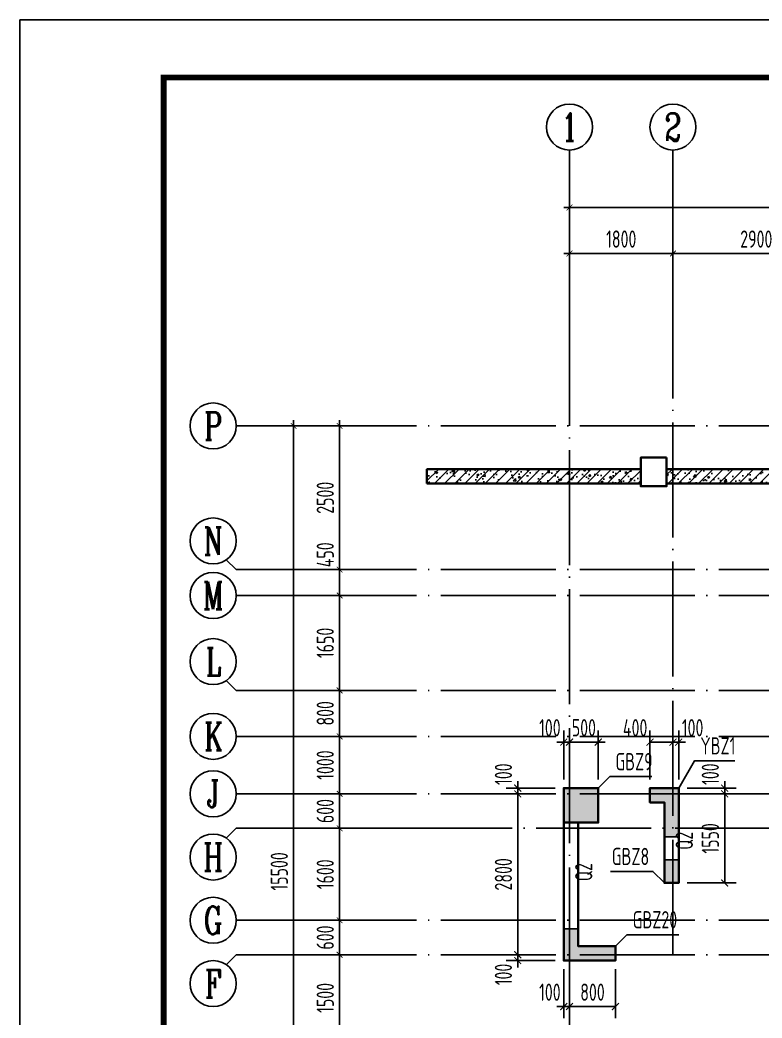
# Model space of a CAD drawing. Extents: x -655480 to 203344, y -294099 to 287156.
# Drawn here: x -318714 to -305802, y 208820 to 226182 of the extents above; entities that cross this region are included whole.
import ezdxf
from ezdxf.enums import TextEntityAlignment as Align

# ---------------------------------------------------------------- set-up
doc = ezdxf.new("R2010")
doc.units = 0
doc.header["$LTSCALE"] = 1000
doc.linetypes.add('DOTE', pattern=[2.42, 2, -0.2, 0.02, -0.2])
doc.layers.get('0').update_dxf_attribs({"linetype": 'CONTINUOUS'})
doc.layers.get('DEFPOINTS').update_dxf_attribs({"linetype": 'CONTINUOUS'})
for name, color, linetype in [('-TK', 7, 'CONTINUOUS'), ('A-AXIS', 1, 'CONTINUOUS'), ('A-DOTE', 10, 'DOTE'), ('AXIS_NUM', 7, 'CONTINUOUS'), ('COLU_DE_TEXT', 7, 'CONTINUOUS'), ('LABEL', 1, 'CONTINUOUS'), ('S-Q墙填充', 252, 'CONTINUOUS'), ('S-Q墙实线', 6, 'CONTINUOUS'), ('S-Q墙标注', 3, 'CONTINUOUS'), ('S-X详图填充', 252, 'CONTINUOUS'), ('S-X详图实线', 4, 'CONTINUOUS'), ('S-Y一般标注', 3, 'CONTINUOUS')]:
    doc.layers.add(name, color=color, linetype=linetype)
doc.layers.add('底图$0$砼柱', color=2, linetype='CONTINUOUS', lineweight=35)
doc.styles.add('TSSD_Axis', font='complex.shx', dxfattribs={"width": 0.7, "bigfont": 'hztxt.shx'})
doc.styles.add('TSSD_DIMENSION', font='Tssdeng.shx', dxfattribs={"width": 0.7, "bigfont": 'tssdchn.shx'})
doc.styles.add('TSSD_REIN', font='tssdeng.shx', dxfattribs={"width": 0.7, "height": 300, "bigfont": 'tssdchn.shx'})
doc.styles.add('结构文字', font='zstxt.shx', dxfattribs={"width": 0.7, "bigfont": 'zshz.shx'})
doc.dimstyles.new('STRUCK', dxfattribs={"dimtxt": 400, "dimasz": 121, "dimexe": 200, "dimexo": 150, "dimgap": 115, "dimtad": 1, "dimdec": 0, "dimdsep": 46, "dimtxsty": '结构文字', "dimblk": 'ARCHTICK', "dimcen": 400, "dimclrd": 3, "dimclre": 3, "dimclrt": 7, "dimadec": 0, "dimazin": 0, "dimtfac": 1, "dimtdec": 0, "dimtix": 1, "dimtmove": 2, "dimatfit": 3, "dimldrblk": '_DIMX', "dimfxl": 1, "dimtolj": 1, "dimtzin": 0, "dimarcsym": 0})
doc.dimstyles.new('TSSD_100_100', dxfattribs={"dimtxt": 300, "dimasz": 100, "dimexe": 100, "dimexo": 250, "dimgap": 100, "dimtad": 1, "dimdec": 0, "dimzin": 0, "dimdsep": 46, "dimtxsty": 'TSSD_DIMENSION', "dimblk": 'ARCHTICK', "dimcen": 0, "dimdle": 100, "dimclrt": 7, "dimadec": 0, "dimazin": 0, "dimtfac": 1, "dimtdec": 0, "dimtix": 1, "dimtmove": 2, "dimatfit": 3, "dimldrblk": 'ARCHTICK', "dimfxl": 1, "dimtolj": 1, "dimtzin": 0, "dimarcsym": 0})
pattern_1 = [(45, (-1341087.48, 468040.79), (-88.388348, 88.388348), []), (50, (-1341087.48, 468040.8), (358.63009, -31.37607), [37.5, -412.5]), (355, (-1341087.5, 468040.8), (-69.37567, 376.09607), [30, -330]), (100.4514, (-1341057.6, 468038.17), (289.25469, 344.71977), [31.8701, -350.57106]), (46.1842, (-1341087.5, 468140.8), (533.62052, -82.7595), [56.25, -618.75]), (96.6356, (-1341043, 468133.9), (467.33135, 487.05894), [47.80514, -525.8565]), (351.1842, (-1341087.5, 468140.8), (467.33097, 487.0593), [45, -495]), (21, (-1341037.48, 468115.8), (298.45353, -201.309445), [37.5, -412.5]), (326, (-1341037.5, 468115.8), (121.65767, 362.57502), [30, -330]), (71.4514, (-1341012.6, 468099), (420.11131, 161.26525), [31.8701, -350.57106]), (37.5, (-1341087.48, 468040.79), (6.079928, 166.446927), [0, -326, 0, -335, 0, -331.25]), (7.5, (-1341087.48, 468040.79), (131.53477, 197.205856), [0, -191, 0, -318.5, 0, -126.25]), (327.5, (-1341198.98, 468040.79), (266.911218, -11.277436), [0, -125, 0, -390, 0, -517.5]), (317.5, (-1341248.98, 468040.79), (291.593085, 50.05249), [0, -162.5, 0, -259, 0, -367.5])]

# ---------------------------------------------------------------- blocks, each defined once
blk = doc.blocks.new('_ArchTick')
at = {"color": 0, "linetype": 'ByBlock', "const_width": 0.15}
blk.add_lwpolyline([(-0.5, -0.5), (0.5, 0.5)], dxfattribs=at)
blk = doc.blocks.new('*D712')
at = {"layer": 'DEFPOINTS', "color": 0, "transparency": 16777216}
for p in [(-310052, 209920), (-309252, 209920), (-309252, 209820)]:
    blk.add_point(p, dxfattribs=at)
at = {"layer": 'S-Q墙标注', "color": 3, "lineweight": -2, "transparency": 16777216}
for p, q in [((-309402, 209920), (-310252, 209920)), ((-310052, 209920), (-310052, 210041)), ((-310052, 209820), (-310052, 209920)), ((-309402, 209820), (-310252, 209820)), ((-310052, 209820), (-310052, 209699))]:
    blk.add_line(p, q, dxfattribs=at)
at = {"layer": 'S-Q墙标注', "color": 3, "lineweight": -2, "transparency": 16777216, "xscale": 121, "yscale": 121, "zscale": 121}
for p, rotation in [((-310052, 209920), 270), ((-310052, 209820), 90)]:
    blk.add_blockref('_ArchTick', p, dxfattribs=dict(at, rotation=rotation))
at = {"layer": 'S-Q墙标注', "color": 7, "transparency": 16777216, "insert": (-310302, 209578), "char_height": 300, "attachment_point": 5, "rotation": 90, "style": 'TSSD_REIN'}
blk.add_mtext('\\A1;100', dxfattribs=at)
blk = doc.blocks.new('_DIMX')
blk.add_line((-150, 0), (150, 0))
at = {"const_width": 50}
blk.add_lwpolyline([(-70, -70), (70, 70)], dxfattribs=at)
blk = doc.blocks.new('*D713')
at = {"layer": 'DEFPOINTS', "color": 0, "transparency": 16777216}
for p in [(-310052, 212720), (-309252, 212720), (-309252, 209920)]:
    blk.add_point(p, dxfattribs=at)
at = {"layer": 'S-Q墙标注', "color": 3, "lineweight": -2, "transparency": 16777216}
for p, q in [((-309402, 212720), (-310252, 212720)), ((-310052, 209920), (-310052, 212720)), ((-309402, 209920), (-310252, 209920))]:
    blk.add_line(p, q, dxfattribs=at)
at = {"layer": 'S-Q墙标注', "color": 3, "lineweight": -2, "transparency": 16777216, "xscale": 121, "yscale": 121, "zscale": 121}
for p, rotation in [((-310052, 212720), 90), ((-310052, 209920), 270)]:
    blk.add_blockref('_ArchTick', p, dxfattribs=dict(at, rotation=rotation))
at = {"layer": 'S-Q墙标注', "color": 7, "transparency": 16777216, "insert": (-310302, 211320), "char_height": 300, "attachment_point": 5, "rotation": 90, "style": 'TSSD_REIN'}
blk.add_mtext('\\A1;2800', dxfattribs=at)
blk = doc.blocks.new('*D714')
at = {"layer": 'DEFPOINTS', "color": 0, "transparency": 16777216}
for p in [(-310052, 212820), (-309252, 212820), (-309252, 212720)]:
    blk.add_point(p, dxfattribs=at)
at = {"layer": 'S-Q墙标注', "color": 3, "lineweight": -2, "transparency": 16777216}
for p, q in [((-310052, 212820), (-310052, 212941)), ((-309402, 212820), (-310252, 212820)), ((-309402, 212720), (-310252, 212720)), ((-310052, 212720), (-310052, 212820)), ((-310052, 212720), (-310052, 212599))]:
    blk.add_line(p, q, dxfattribs=at)
at = {"layer": 'S-Q墙标注', "color": 3, "lineweight": -2, "transparency": 16777216, "xscale": 121, "yscale": 121, "zscale": 121}
for p, rotation in [((-310052, 212820), 270), ((-310052, 212720), 90)]:
    blk.add_blockref('_ArchTick', p, dxfattribs=dict(at, rotation=rotation))
at = {"layer": 'S-Q墙标注', "color": 7, "transparency": 16777216, "insert": (-310302, 213062), "char_height": 300, "attachment_point": 5, "rotation": 90, "style": 'TSSD_REIN'}
blk.add_mtext('\\A1;100', dxfattribs=at)
blk = doc.blocks.new('*D715')
at = {"layer": 'DEFPOINTS', "color": 0, "transparency": 16777216}
for p in [(-309252, 209820), (-309152, 209820), (-309152, 209020)]:
    blk.add_point(p, dxfattribs=at)
at = {"layer": 'S-Q墙标注', "color": 3, "lineweight": -2, "transparency": 16777216}
for p, q in [((-309252, 209670), (-309252, 208820)), ((-309152, 209670), (-309152, 208820)), ((-309252, 209020), (-309373, 209020)), ((-309252, 209020), (-309152, 209020)), ((-309152, 209020), (-309031, 209020))]:
    blk.add_line(p, q, dxfattribs=at)
at = {"layer": 'S-Q墙标注', "color": 3, "lineweight": -2, "transparency": 16777216, "xscale": 121, "yscale": 121, "zscale": 121}
blk.add_blockref('_ArchTick', (-309252, 209020), dxfattribs=at)
at = {"layer": 'S-Q墙标注', "color": 3, "lineweight": -2, "transparency": 16777216, "xscale": 121, "yscale": 121, "zscale": 121, "rotation": 180}
blk.add_blockref('_ArchTick', (-309152, 209020), dxfattribs=at)
at = {"layer": 'S-Q墙标注', "color": 7, "transparency": 16777216, "insert": (-309494, 209270), "char_height": 300, "attachment_point": 5, "style": 'TSSD_REIN'}
blk.add_mtext('\\A1;100', dxfattribs=at)
blk = doc.blocks.new('*D716')
at = {"layer": 'DEFPOINTS', "color": 0, "transparency": 16777216}
for p in [(-309152, 209820), (-308352, 209820), (-308352, 209020)]:
    blk.add_point(p, dxfattribs=at)
at = {"layer": 'S-Q墙标注', "color": 3, "lineweight": -2, "transparency": 16777216}
for p, q in [((-309152, 209670), (-309152, 208820)), ((-308352, 209670), (-308352, 208820)), ((-309152, 209020), (-308352, 209020))]:
    blk.add_line(p, q, dxfattribs=at)
at = {"layer": 'S-Q墙标注', "color": 3, "lineweight": -2, "transparency": 16777216, "xscale": 121, "yscale": 121, "zscale": 121, "rotation": 180}
blk.add_blockref('_ArchTick', (-309152, 209020), dxfattribs=at)
at = {"layer": 'S-Q墙标注', "color": 3, "lineweight": -2, "transparency": 16777216, "xscale": 121, "yscale": 121, "zscale": 121}
blk.add_blockref('_ArchTick', (-308352, 209020), dxfattribs=at)
at = {"layer": 'S-Q墙标注', "color": 7, "transparency": 16777216, "insert": (-308752, 209270), "char_height": 300, "attachment_point": 5, "style": 'TSSD_REIN'}
blk.add_mtext('\\A1;800', dxfattribs=at)
blk = doc.blocks.new('*D719')
at = {"layer": 'DEFPOINTS', "color": 0, "transparency": 16777216}
for p in [(-309152, 213620), (-309152, 212820), (-308652, 212820)]:
    blk.add_point(p, dxfattribs=at)
at = {"layer": 'S-Q墙标注', "color": 3, "lineweight": -2, "transparency": 16777216}
for p, q in [((-309152, 212970), (-309152, 213820)), ((-308652, 212970), (-308652, 213820)), ((-309152, 213620), (-309273, 213620)), ((-308652, 213620), (-309152, 213620)), ((-308652, 213620), (-308531, 213620))]:
    blk.add_line(p, q, dxfattribs=at)
at = {"layer": 'S-Q墙标注', "color": 3, "lineweight": -2, "transparency": 16777216, "xscale": 121, "yscale": 121, "zscale": 121}
blk.add_blockref('_ArchTick', (-309152, 213620), dxfattribs=at)
at = {"layer": 'S-Q墙标注', "color": 3, "lineweight": -2, "transparency": 16777216, "xscale": 121, "yscale": 121, "zscale": 121, "rotation": 180}
blk.add_blockref('_ArchTick', (-308652, 213620), dxfattribs=at)
at = {"layer": 'S-Q墙标注', "color": 7, "transparency": 16777216, "insert": (-308902, 213870), "char_height": 300, "attachment_point": 5, "style": 'TSSD_REIN'}
blk.add_mtext('\\A1;500', dxfattribs=at)
blk = doc.blocks.new('*D720')
at = {"layer": 'DEFPOINTS', "color": 0, "transparency": 16777216}
for p in [(-309252, 213620), (-309252, 212820), (-309152, 212820)]:
    blk.add_point(p, dxfattribs=at)
at = {"layer": 'S-Q墙标注', "color": 3, "lineweight": -2, "transparency": 16777216}
for p, q in [((-309252, 212970), (-309252, 213820)), ((-309152, 212970), (-309152, 213820)), ((-309252, 213620), (-309373, 213620)), ((-309152, 213620), (-309252, 213620)), ((-309152, 213620), (-309031, 213620))]:
    blk.add_line(p, q, dxfattribs=at)
at = {"layer": 'S-Q墙标注', "color": 3, "lineweight": -2, "transparency": 16777216, "xscale": 121, "yscale": 121, "zscale": 121}
blk.add_blockref('_ArchTick', (-309252, 213620), dxfattribs=at)
at = {"layer": 'S-Q墙标注', "color": 3, "lineweight": -2, "transparency": 16777216, "xscale": 121, "yscale": 121, "zscale": 121, "rotation": 180}
blk.add_blockref('_ArchTick', (-309152, 213620), dxfattribs=at)
at = {"layer": 'S-Q墙标注', "color": 7, "transparency": 16777216, "insert": (-309494, 213870), "char_height": 300, "attachment_point": 5, "style": 'TSSD_REIN'}
blk.add_mtext('\\A1;100', dxfattribs=at)
blk = doc.blocks.new('*D729')
at = {"layer": 'DEFPOINTS', "color": 0, "transparency": 16777216}
for p in [(-307252, 212720), (-306452, 212720), (-307252, 211170)]:
    blk.add_point(p, dxfattribs=at)
at = {"layer": 'S-Q墙标注', "color": 3, "lineweight": -2, "transparency": 16777216}
for p, q in [((-307102, 212720), (-306252, 212720)), ((-306452, 211170), (-306452, 212720)), ((-307102, 211170), (-306252, 211170))]:
    blk.add_line(p, q, dxfattribs=at)
at = {"layer": 'S-Q墙标注', "color": 3, "lineweight": -2, "transparency": 16777216, "xscale": 121, "yscale": 121, "zscale": 121}
for p, rotation in [((-306452, 212720), 90), ((-306452, 211170), 270)]:
    blk.add_blockref('_ArchTick', p, dxfattribs=dict(at, rotation=rotation))
at = {"layer": 'S-Q墙标注', "color": 7, "transparency": 16777216, "insert": (-306702, 211945), "char_height": 300, "attachment_point": 5, "rotation": 90, "style": 'TSSD_REIN'}
blk.add_mtext('\\A1;1550', dxfattribs=at)
blk = doc.blocks.new('*D730')
at = {"layer": 'DEFPOINTS', "color": 0, "transparency": 16777216}
for p in [(-307252, 212820), (-307252, 212720), (-306452, 212820)]:
    blk.add_point(p, dxfattribs=at)
at = {"layer": 'S-Q墙标注', "color": 3, "lineweight": -2, "transparency": 16777216}
for p, q in [((-306452, 212820), (-306452, 212941)), ((-307102, 212820), (-306252, 212820)), ((-307102, 212720), (-306252, 212720)), ((-306452, 212720), (-306452, 212820)), ((-306452, 212720), (-306452, 212599))]:
    blk.add_line(p, q, dxfattribs=at)
at = {"layer": 'S-Q墙标注', "color": 3, "lineweight": -2, "transparency": 16777216, "xscale": 121, "yscale": 121, "zscale": 121}
for p, rotation in [((-306452, 212820), 270), ((-306452, 212720), 90)]:
    blk.add_blockref('_ArchTick', p, dxfattribs=dict(at, rotation=rotation))
at = {"layer": 'S-Q墙标注', "color": 7, "transparency": 16777216, "insert": (-306702, 213062), "char_height": 300, "attachment_point": 5, "rotation": 90, "style": 'TSSD_REIN'}
blk.add_mtext('\\A1;100', dxfattribs=at)
blk = doc.blocks.new('*D731')
at = {"layer": 'DEFPOINTS', "color": 0, "transparency": 16777216}
for p in [(-307352, 213620), (-307752, 212820), (-307352, 212820)]:
    blk.add_point(p, dxfattribs=at)
at = {"layer": 'S-Q墙标注', "color": 3, "lineweight": -2, "transparency": 16777216}
for p, q in [((-307752, 212970), (-307752, 213820)), ((-307352, 212970), (-307352, 213820)), ((-307752, 213620), (-307352, 213620))]:
    blk.add_line(p, q, dxfattribs=at)
at = {"layer": 'S-Q墙标注', "color": 3, "lineweight": -2, "transparency": 16777216, "xscale": 121, "yscale": 121, "zscale": 121, "rotation": 180}
blk.add_blockref('_ArchTick', (-307752, 213620), dxfattribs=at)
at = {"layer": 'S-Q墙标注', "color": 3, "lineweight": -2, "transparency": 16777216, "xscale": 121, "yscale": 121, "zscale": 121}
blk.add_blockref('_ArchTick', (-307352, 213620), dxfattribs=at)
at = {"layer": 'S-Q墙标注', "color": 7, "transparency": 16777216, "insert": (-308010, 213870), "char_height": 300, "attachment_point": 5, "style": 'TSSD_REIN'}
blk.add_mtext('\\A1;400', dxfattribs=at)
blk = doc.blocks.new('*D732')
at = {"layer": 'DEFPOINTS', "color": 0, "transparency": 16777216}
for p in [(-307252, 213620), (-307352, 212820), (-307252, 212820)]:
    blk.add_point(p, dxfattribs=at)
at = {"layer": 'S-Q墙标注', "color": 3, "lineweight": -2, "transparency": 16777216}
for p, q in [((-307352, 212970), (-307352, 213820)), ((-307252, 212970), (-307252, 213820)), ((-307352, 213620), (-307473, 213620)), ((-307352, 213620), (-307252, 213620)), ((-307252, 213620), (-307131, 213620))]:
    blk.add_line(p, q, dxfattribs=at)
at = {"layer": 'S-Q墙标注', "color": 3, "lineweight": -2, "transparency": 16777216, "xscale": 121, "yscale": 121, "zscale": 121}
blk.add_blockref('_ArchTick', (-307352, 213620), dxfattribs=at)
at = {"layer": 'S-Q墙标注', "color": 3, "lineweight": -2, "transparency": 16777216, "xscale": 121, "yscale": 121, "zscale": 121, "rotation": 180}
blk.add_blockref('_ArchTick', (-307252, 213620), dxfattribs=at)
at = {"layer": 'S-Q墙标注', "color": 7, "transparency": 16777216, "insert": (-307010, 213870), "char_height": 300, "attachment_point": 5, "style": 'TSSD_REIN'}
blk.add_mtext('\\A1;100', dxfattribs=at)
blk = doc.blocks.new('A1')
blk.add_lwpolyline([(0, 59400), (0, 0), (84100, 0), (84100, 59400)], close=True)
at = {"const_width": 100}
blk.add_lwpolyline([(2500, 58400), (2500, 1000), (83100, 1000), (83100, 58400)], close=True, dxfattribs=at)
blk = doc.blocks.new('ts_axno')
at = {"color": 0, "linetype": 'ByBlock', "lineweight": -2}
blk.add_circle((0, 0), 0.5, dxfattribs=at)
at = {"color": 0, "linetype": 'ByBlock', "lineweight": -2, "style": 'TSSD_Axis', "width": 0.7}
blk.add_attdef('A', text='', height=0.6, dxfattribs=at).set_placement((0, 0), align=Align.MIDDLE_CENTER)
blk = doc.blocks.new('*D843')
at = {"layer": 'DEFPOINTS', "color": 0, "transparency": 16777216}
for p in [(-302558, 220643), (-304358, 219643), (-302558, 219643)]:
    blk.add_point(p, dxfattribs=at)
at = {"layer": 'S-Y一般标注', "color": 0, "lineweight": -2, "transparency": 16777216}
for p, q in [((-304358, 219893), (-304358, 220743)), ((-302558, 219893), (-302558, 220743)), ((-304458, 220643), (-302458, 220643))]:
    blk.add_line(p, q, dxfattribs=at)
at = {"layer": 'S-Y一般标注', "color": 0, "lineweight": -2, "transparency": 16777216, "xscale": 100, "yscale": 100, "zscale": 100, "rotation": 180}
blk.add_blockref('_ArchTick', (-304358, 220643), dxfattribs=at)
at = {"layer": 'S-Y一般标注', "color": 0, "lineweight": -2, "transparency": 16777216, "xscale": 100, "yscale": 100, "zscale": 100}
blk.add_blockref('_ArchTick', (-302558, 220643), dxfattribs=at)
at = {"layer": 'S-Y一般标注', "color": 7, "transparency": 16777216, "insert": (-303458, 220893), "char_height": 300, "attachment_point": 5, "style": 'TSSD_DIMENSION'}
blk.add_mtext('\\A1;1800', dxfattribs=at)
blk = doc.blocks.new('*D844')
at = {"layer": 'DEFPOINTS', "color": 0, "transparency": 16777216}
for p in [(-299658, 220643), (-302558, 219643), (-299658, 219643)]:
    blk.add_point(p, dxfattribs=at)
at = {"layer": 'S-Y一般标注', "color": 0, "lineweight": -2, "transparency": 16777216}
for p, q in [((-302558, 219893), (-302558, 220743)), ((-299658, 219893), (-299658, 220743)), ((-302658, 220643), (-299558, 220643))]:
    blk.add_line(p, q, dxfattribs=at)
at = {"layer": 'S-Y一般标注', "color": 0, "lineweight": -2, "transparency": 16777216, "xscale": 100, "yscale": 100, "zscale": 100, "rotation": 180}
blk.add_blockref('_ArchTick', (-302558, 220643), dxfattribs=at)
at = {"layer": 'S-Y一般标注', "color": 0, "lineweight": -2, "transparency": 16777216, "xscale": 100, "yscale": 100, "zscale": 100}
blk.add_blockref('_ArchTick', (-299658, 220643), dxfattribs=at)
at = {"layer": 'S-Y一般标注', "color": 7, "transparency": 16777216, "insert": (-301108, 220893), "char_height": 300, "attachment_point": 5, "style": 'TSSD_DIMENSION'}
blk.add_mtext('\\A1;2900', dxfattribs=at)
blk = doc.blocks.new('*D865')
at = {"layer": 'DEFPOINTS', "color": 0, "transparency": 16777216}
for p in [(-254358, 221443), (-304358, 219643), (-254358, 219643)]:
    blk.add_point(p, dxfattribs=at)
at = {"layer": 'S-Y一般标注', "color": 0, "lineweight": -2, "transparency": 16777216}
for p, q in [((-304358, 219893), (-304358, 221543)), ((-254358, 219893), (-254358, 221543)), ((-304458, 221443), (-254258, 221443))]:
    blk.add_line(p, q, dxfattribs=at)
at = {"layer": 'S-Y一般标注', "color": 0, "lineweight": -2, "transparency": 16777216, "xscale": 100, "yscale": 100, "zscale": 100, "rotation": 180}
blk.add_blockref('_ArchTick', (-304358, 221443), dxfattribs=at)
at = {"layer": 'S-Y一般标注', "color": 0, "lineweight": -2, "transparency": 16777216, "xscale": 100, "yscale": 100, "zscale": 100}
blk.add_blockref('_ArchTick', (-254358, 221443), dxfattribs=at)
at = {"layer": 'S-Y一般标注', "color": 7, "transparency": 16777216, "insert": (-279358, 221693), "char_height": 300, "attachment_point": 5, "style": 'TSSD_DIMENSION'}
blk.add_mtext('\\A1;50000', dxfattribs=at)
blk = doc.blocks.new('*D867')
at = {"layer": 'DEFPOINTS', "color": 0, "transparency": 16777216}
for p in [(-308358, 208443), (-307358, 208443), (-307358, 206943)]:
    blk.add_point(p, dxfattribs=at)
at = {"layer": 'S-Y一般标注', "color": 0, "lineweight": -2, "transparency": 16777216}
for p, q in [((-308358, 206843), (-308358, 208543)), ((-307608, 208443), (-308458, 208443)), ((-307608, 206943), (-308458, 206943))]:
    blk.add_line(p, q, dxfattribs=at)
at = {"layer": 'S-Y一般标注', "color": 0, "lineweight": -2, "transparency": 16777216, "xscale": 100, "yscale": 100, "zscale": 100}
for p, rotation in [((-308358, 208443), 90), ((-308358, 206943), 270)]:
    blk.add_blockref('_ArchTick', p, dxfattribs=dict(at, rotation=rotation))
at = {"layer": 'S-Y一般标注', "color": 7, "transparency": 16777216, "insert": (-308608, 207693), "char_height": 300, "attachment_point": 5, "rotation": 90, "style": 'TSSD_DIMENSION'}
blk.add_mtext('\\A1;1500', dxfattribs=at)
blk = doc.blocks.new('*D868')
at = {"layer": 'DEFPOINTS', "color": 0, "transparency": 16777216}
for p in [(-308358, 209043), (-307358, 209043), (-307358, 208443)]:
    blk.add_point(p, dxfattribs=at)
at = {"layer": 'S-Y一般标注', "color": 0, "lineweight": -2, "transparency": 16777216}
for p, q in [((-307608, 209043), (-308458, 209043)), ((-308358, 209043), (-308358, 209143)), ((-308358, 208443), (-308358, 209043)), ((-307608, 208443), (-308458, 208443)), ((-308358, 208443), (-308358, 208343))]:
    blk.add_line(p, q, dxfattribs=at)
at = {"layer": 'S-Y一般标注', "color": 0, "lineweight": -2, "transparency": 16777216, "xscale": 100, "yscale": 100, "zscale": 100}
for p, rotation in [((-308358, 209043), 270), ((-308358, 208443), 90)]:
    blk.add_blockref('_ArchTick', p, dxfattribs=dict(at, rotation=rotation))
at = {"layer": 'S-Y一般标注', "color": 7, "transparency": 16777216, "insert": (-308608, 208743), "char_height": 300, "attachment_point": 5, "rotation": 90, "style": 'TSSD_DIMENSION'}
blk.add_mtext('\\A1;600', dxfattribs=at)
blk = doc.blocks.new('*D795')
at = {"layer": 'DEFPOINTS', "color": 0, "transparency": 16777216}
for p in [(-308358, 210643), (-307358, 210643), (-307358, 209043)]:
    blk.add_point(p, dxfattribs=at)
at = {"layer": 'S-Y一般标注', "color": 0, "lineweight": -2, "transparency": 16777216}
for p, q in [((-307608, 210643), (-308458, 210643)), ((-308358, 208943), (-308358, 210743)), ((-307608, 209043), (-308458, 209043))]:
    blk.add_line(p, q, dxfattribs=at)
at = {"layer": 'S-Y一般标注', "color": 0, "lineweight": -2, "transparency": 16777216, "xscale": 100, "yscale": 100, "zscale": 100}
for p, rotation in [((-308358, 210643), 90), ((-308358, 209043), 270)]:
    blk.add_blockref('_ArchTick', p, dxfattribs=dict(at, rotation=rotation))
at = {"layer": 'S-Y一般标注', "color": 7, "transparency": 16777216, "insert": (-308608, 209843), "char_height": 300, "attachment_point": 5, "rotation": 90, "style": 'TSSD_DIMENSION'}
blk.add_mtext('\\A1;1600', dxfattribs=at)
blk = doc.blocks.new('*D796')
at = {"layer": 'DEFPOINTS', "color": 0, "transparency": 16777216}
for p in [(-308358, 211243), (-307358, 211243), (-307358, 210643)]:
    blk.add_point(p, dxfattribs=at)
at = {"layer": 'S-Y一般标注', "color": 0, "lineweight": -2, "transparency": 16777216}
for p, q in [((-308358, 211243), (-308358, 211343)), ((-307608, 211243), (-308458, 211243)), ((-308358, 210643), (-308358, 211243)), ((-307608, 210643), (-308458, 210643)), ((-308358, 210643), (-308358, 210543))]:
    blk.add_line(p, q, dxfattribs=at)
at = {"layer": 'S-Y一般标注', "color": 0, "lineweight": -2, "transparency": 16777216, "xscale": 100, "yscale": 100, "zscale": 100}
for p, rotation in [((-308358, 211243), 270), ((-308358, 210643), 90)]:
    blk.add_blockref('_ArchTick', p, dxfattribs=dict(at, rotation=rotation))
at = {"layer": 'S-Y一般标注', "color": 7, "transparency": 16777216, "insert": (-308608, 210943), "char_height": 300, "attachment_point": 5, "rotation": 90, "style": 'TSSD_DIMENSION'}
blk.add_mtext('\\A1;600', dxfattribs=at)
blk = doc.blocks.new('*D797')
at = {"layer": 'DEFPOINTS', "color": 0, "transparency": 16777216}
for p in [(-308358, 212243), (-307358, 212243), (-307358, 211243)]:
    blk.add_point(p, dxfattribs=at)
at = {"layer": 'S-Y一般标注', "color": 0, "lineweight": -2, "transparency": 16777216}
for p, q in [((-308358, 211143), (-308358, 212343)), ((-307608, 212243), (-308458, 212243)), ((-307608, 211243), (-308458, 211243))]:
    blk.add_line(p, q, dxfattribs=at)
at = {"layer": 'S-Y一般标注', "color": 0, "lineweight": -2, "transparency": 16777216, "xscale": 100, "yscale": 100, "zscale": 100}
for p, rotation in [((-308358, 212243), 90), ((-308358, 211243), 270)]:
    blk.add_blockref('_ArchTick', p, dxfattribs=dict(at, rotation=rotation))
at = {"layer": 'S-Y一般标注', "color": 7, "transparency": 16777216, "insert": (-308608, 211743), "char_height": 300, "attachment_point": 5, "rotation": 90, "style": 'TSSD_DIMENSION'}
blk.add_mtext('\\A1;1000', dxfattribs=at)
blk = doc.blocks.new('*D798')
at = {"layer": 'DEFPOINTS', "color": 0, "transparency": 16777216}
for p in [(-309158, 217643), (-307358, 217643), (-307358, 202143)]:
    blk.add_point(p, dxfattribs=at)
at = {"layer": 'S-Y一般标注', "color": 0, "lineweight": -2, "transparency": 16777216}
for p, q in [((-309158, 202043), (-309158, 217743)), ((-307608, 217643), (-309258, 217643)), ((-307608, 202143), (-309258, 202143))]:
    blk.add_line(p, q, dxfattribs=at)
at = {"layer": 'S-Y一般标注', "color": 0, "lineweight": -2, "transparency": 16777216, "xscale": 100, "yscale": 100, "zscale": 100}
for p, rotation in [((-309158, 217643), 90), ((-309158, 202143), 270)]:
    blk.add_blockref('_ArchTick', p, dxfattribs=dict(at, rotation=rotation))
at = {"layer": 'S-Y一般标注', "color": 7, "transparency": 16777216, "insert": (-309408, 209893), "char_height": 300, "attachment_point": 5, "rotation": 90, "style": 'TSSD_DIMENSION'}
blk.add_mtext('\\A1;15500', dxfattribs=at)
blk = doc.blocks.new('*D799')
at = {"layer": 'DEFPOINTS', "color": 0, "transparency": 16777216}
for p in [(-308358, 213043), (-307358, 213043), (-307358, 212243)]:
    blk.add_point(p, dxfattribs=at)
at = {"layer": 'S-Y一般标注', "color": 0, "lineweight": -2, "transparency": 16777216}
for p, q in [((-307608, 213043), (-308458, 213043)), ((-308358, 212143), (-308358, 213143)), ((-307608, 212243), (-308458, 212243))]:
    blk.add_line(p, q, dxfattribs=at)
at = {"layer": 'S-Y一般标注', "color": 0, "lineweight": -2, "transparency": 16777216, "xscale": 100, "yscale": 100, "zscale": 100}
for p, rotation in [((-308358, 213043), 90), ((-308358, 212243), 270)]:
    blk.add_blockref('_ArchTick', p, dxfattribs=dict(at, rotation=rotation))
at = {"layer": 'S-Y一般标注', "color": 7, "transparency": 16777216, "insert": (-308608, 212643), "char_height": 300, "attachment_point": 5, "rotation": 90, "style": 'TSSD_DIMENSION'}
blk.add_mtext('\\A1;800', dxfattribs=at)
blk = doc.blocks.new('*D800')
at = {"layer": 'DEFPOINTS', "color": 0, "transparency": 16777216}
for p in [(-308358, 215143), (-307358, 215143), (-307358, 214693)]:
    blk.add_point(p, dxfattribs=at)
at = {"layer": 'S-Y一般标注', "color": 0, "lineweight": -2, "transparency": 16777216}
for p, q in [((-307608, 215143), (-308458, 215143)), ((-308358, 214593), (-308358, 215243)), ((-307608, 214693), (-308458, 214693))]:
    blk.add_line(p, q, dxfattribs=at)
at = {"layer": 'S-Y一般标注', "color": 0, "lineweight": -2, "transparency": 16777216, "xscale": 100, "yscale": 100, "zscale": 100}
for p, rotation in [((-308358, 215143), 90), ((-308358, 214693), 270)]:
    blk.add_blockref('_ArchTick', p, dxfattribs=dict(at, rotation=rotation))
at = {"layer": 'S-Y一般标注', "color": 7, "transparency": 16777216, "insert": (-308608, 215401), "char_height": 300, "attachment_point": 5, "rotation": 90, "style": 'TSSD_DIMENSION'}
blk.add_mtext('\\A1;450', dxfattribs=at)
blk = doc.blocks.new('*D801')
at = {"layer": 'DEFPOINTS', "color": 0, "transparency": 16777216}
for p in [(-308358, 217643), (-307358, 217643), (-307358, 215143)]:
    blk.add_point(p, dxfattribs=at)
at = {"layer": 'S-Y一般标注', "color": 0, "lineweight": -2, "transparency": 16777216}
for p, q in [((-308358, 215043), (-308358, 217743)), ((-307608, 217643), (-308458, 217643)), ((-307608, 215143), (-308458, 215143))]:
    blk.add_line(p, q, dxfattribs=at)
at = {"layer": 'S-Y一般标注', "color": 0, "lineweight": -2, "transparency": 16777216, "xscale": 100, "yscale": 100, "zscale": 100}
for p, rotation in [((-308358, 217643), 90), ((-308358, 215143), 270)]:
    blk.add_blockref('_ArchTick', p, dxfattribs=dict(at, rotation=rotation))
at = {"layer": 'S-Y一般标注', "color": 7, "transparency": 16777216, "insert": (-308608, 216393), "char_height": 300, "attachment_point": 5, "rotation": 90, "style": 'TSSD_DIMENSION'}
blk.add_mtext('\\A1;2500', dxfattribs=at)
blk = doc.blocks.new('*D838')
at = {"layer": 'DEFPOINTS', "color": 0, "transparency": 16777216}
for p in [(-308358, 214693), (-307358, 214693), (-307358, 213043)]:
    blk.add_point(p, dxfattribs=at)
at = {"layer": 'S-Y一般标注', "color": 0, "lineweight": -2, "transparency": 16777216}
for p, q in [((-308358, 212943), (-308358, 214793)), ((-307608, 214693), (-308458, 214693)), ((-307608, 213043), (-308458, 213043))]:
    blk.add_line(p, q, dxfattribs=at)
at = {"layer": 'S-Y一般标注', "color": 0, "lineweight": -2, "transparency": 16777216, "xscale": 100, "yscale": 100, "zscale": 100}
for p, rotation in [((-308358, 214693), 90), ((-308358, 213043), 270)]:
    blk.add_blockref('_ArchTick', p, dxfattribs=dict(at, rotation=rotation))
at = {"layer": 'S-Y一般标注', "color": 7, "transparency": 16777216, "insert": (-308608, 213868), "char_height": 300, "attachment_point": 5, "rotation": 90, "style": 'TSSD_DIMENSION'}
blk.add_mtext('\\A1;1650', dxfattribs=at)
blk = doc.blocks.new('20210827.04200827')
at = {"layer": 'A-AXIS'}
for p, q in [((6600, 23100), (6600, 25900)), ((8400, 23100), (8400, 25900)), ((3600, 21100), (800, 21100)), ((800, 18600), (628.4, 18771.7)), ((3600, 18600), (800, 18600)), ((3600, 18150), (800, 18150)), ((800, 16500), (628.4, 16671.7)), ((3600, 16500), (800, 16500)), ((3600, 15700), (800, 15700)), ((3600, 14700), (800, 14700)), ((800, 14100.3), (628.4, 13928.7)), ((3600, 14100.3), (800, 14100.3)), ((3600, 12500), (800, 12500)), ((800, 11900), (628.4, 11728.4)), ((3600, 11900), (800, 11900))]:
    blk.add_line(p, q, dxfattribs=at)
at = {"layer": 'A-DOTE'}
for p, q in [((6600, 23100), (6600, 3600)), ((8400, 11900), (8400, 23100)), ((59600, 21100), (3600, 21100)), ((59600, 18600), (3600, 18600)), ((59600, 18150), (3600, 18150)), ((59600, 16500), (3600, 16500)), ((59600, 15700), (3600, 15700)), ((59600, 14700), (3600, 14700)), ((3600, 14100.3), (59600, 14100.3)), ((59600, 12500), (3600, 12500)), ((59600, 11900), (3600, 11900))]:
    blk.add_line(p, q, dxfattribs=at)
at = {"layer": 'A-AXIS'}
ref = blk.add_blockref('ts_axno', (6600, 26300), dxfattribs=dict(at, xscale=800, yscale=800, zscale=800))
ref.add_attrib('1', '1', dxfattribs={"layer": 'AXIS_NUM', "height": 480, "style": 'TSSD_Axis', "width": 0.7}).set_placement((6600, 26300), align=Align.MIDDLE_CENTER)
ref = blk.add_blockref('ts_axno', (8400, 26300), dxfattribs=dict(at, xscale=800, yscale=800, zscale=800))
ref.add_attrib('2', '2', dxfattribs={"layer": 'AXIS_NUM', "height": 480, "style": 'TSSD_Axis', "width": 0.7}).set_placement((8400, 26300), align=Align.MIDDLE_CENTER)
ref = blk.add_blockref('ts_axno', (400, 21100), dxfattribs=dict(at, xscale=800, yscale=800, zscale=800))
ref.add_attrib('G', 'P', dxfattribs={"layer": 'AXIS_NUM', "height": 480, "style": 'TSSD_Axis', "width": 0.7}).set_placement((400, 21100), align=Align.MIDDLE_CENTER)
ref = blk.add_blockref('ts_axno', (400, 19100), dxfattribs=dict(at, xscale=800, yscale=800, zscale=800))
ref.add_attrib('G', 'N', dxfattribs={"layer": 'AXIS_NUM', "height": 480, "style": 'TSSD_Axis', "width": 0.7}).set_placement((400, 19100), align=Align.MIDDLE_CENTER)
ref = blk.add_blockref('ts_axno', (400, 18150), dxfattribs=dict(at, xscale=800, yscale=800, zscale=800))
ref.add_attrib('G', 'M', dxfattribs={"layer": 'AXIS_NUM', "height": 480, "style": 'TSSD_Axis', "width": 0.7}).set_placement((400, 18150), align=Align.MIDDLE_CENTER)
ref = blk.add_blockref('ts_axno', (400, 17000), dxfattribs=dict(at, xscale=800, yscale=800, zscale=800))
ref.add_attrib('G', 'L', dxfattribs={"layer": 'AXIS_NUM', "height": 480, "style": 'TSSD_Axis', "width": 0.7}).set_placement((400, 17000), align=Align.MIDDLE_CENTER)
ref = blk.add_blockref('ts_axno', (400, 15700), dxfattribs=dict(at, xscale=800, yscale=800, zscale=800))
ref.add_attrib('G', 'K', dxfattribs={"layer": 'AXIS_NUM', "height": 480, "style": 'TSSD_Axis', "width": 0.7}).set_placement((400, 15700), align=Align.MIDDLE_CENTER)
ref = blk.add_blockref('ts_axno', (400, 14700), dxfattribs=dict(at, xscale=800, yscale=800, zscale=800))
ref.add_attrib('G', 'J', dxfattribs={"layer": 'AXIS_NUM', "height": 480, "style": 'TSSD_Axis', "width": 0.7}).set_placement((400, 14700), align=Align.MIDDLE_CENTER)
ref = blk.add_blockref('ts_axno', (400, 13600.3), dxfattribs=dict(at, xscale=800, yscale=800, zscale=800))
ref.add_attrib('C', 'H', dxfattribs={"layer": 'AXIS_NUM', "height": 480, "style": 'TSSD_Axis', "width": 0.7}).set_placement((400, 13600.3), align=Align.MIDDLE_CENTER)
ref = blk.add_blockref('ts_axno', (400, 12500), dxfattribs=dict(at, xscale=800, yscale=800, zscale=800))
ref.add_attrib('D', 'G', dxfattribs={"layer": 'AXIS_NUM', "height": 480, "style": 'TSSD_Axis', "width": 0.7}).set_placement((400, 12500), align=Align.MIDDLE_CENTER)
ref = blk.add_blockref('ts_axno', (400, 11400), dxfattribs=dict(at, xscale=800, yscale=800, zscale=800))
ref.add_attrib('C', 'F', dxfattribs={"layer": 'AXIS_NUM', "height": 480, "style": 'TSSD_Axis', "width": 0.7}).set_placement((400, 11400), align=Align.MIDDLE_CENTER)
at = {"layer": 'S-Y一般标注'}
for base, p1, p2, picture, middle in [((56600, 24900), (6600, 23100), (56600, 23100), '*D865', (31600, 25150)), ((8400, 24100), (6600, 23100), (8400, 23100), '*D843', (7500, 24350)), ((11300, 24100), (8400, 23100), (11300, 23100), '*D844', (9850, 24350))]:
    dim = blk.add_linear_dim(base=base, p1=p1, p2=p2, dimstyle='TSSD_100_100', dxfattribs=at)
    dim.commit()
    dim.dimension.update_dxf_attribs({"geometry": picture, "text_midpoint": middle, "insert": (310957.9, -196542.6)})
for base, p1, p2, picture, middle in [((1800, 21100), (3600, 5600), (3600, 21100), '*D798', (1550, 13350)), ((2600, 21100), (3600, 18600), (3600, 21100), '*D801', (2350, 19850)), ((2600, 18150), (3600, 16500), (3600, 18150), '*D838', (2350, 17325)), ((2600, 16500), (3600, 15700), (3600, 16500), '*D799', (2350, 16100)), ((2600, 15700), (3600, 14700), (3600, 15700), '*D797', (2350, 15200)), ((2600, 14700), (3600, 14100.3), (3600, 14700), '*D796', (2350, 14400.2)), ((2600, 14100.3), (3600, 12500), (3600, 14100.3), '*D795', (2350, 13300.2)), ((2600, 12500), (3600, 11900), (3600, 12500), '*D868', (2350, 12200)), ((2600, 11900), (3600, 10400), (3600, 11900), '*D867', (2350, 11150))]:
    dim = blk.add_linear_dim(base=base, p1=p1, p2=p2, angle=90, dimstyle='TSSD_100_100', dxfattribs=at)
    dim.commit()
    dim.dimension.update_dxf_attribs({"geometry": picture, "text_midpoint": middle, "insert": (310957.9, -196542.6)})
dim = blk.add_linear_dim(base=(2600, 18600), p1=(3600, 18150), p2=(3600, 18600), angle=90, dimstyle='TSSD_100_100', dxfattribs=at)
dim.commit()
dim.dimension.update_dxf_attribs({"geometry": '*D800', "text_midpoint": (2350, 18858.1), "dimtype": 128, "insert": (310957.9, -196542.6)})

msp = doc.modelspace()

# ---------------------------------------------------------------- hatches: boundary and pattern name
at = {"layer": 'S-Q墙填充', "linetype": 'ByBlock'}
h = msp.add_hatch(dxfattribs=at)
h.set_pattern_fill('钢筋混凝土', color=252, scale=50)
h.set_pattern_definition(pattern_1)
h.paths.add_polyline_path([(-303537.35, 218367.2), (-303537.35, 219870.2), (-303787.35, 219870.2), (-303787.35, 218367.2), (-307462.35, 218367.2), (-307462.35, 218117.2), (-302887.35, 218117.2), (-302887.35, 218367.2)])
h = msp.add_hatch(dxfattribs=at)
h.set_pattern_fill('钢筋混凝土', color=252, scale=50)
h.set_pattern_definition(pattern_1)
h.paths.add_polyline_path([(-311632.16, 218117.2), (-311632.16, 218367.2), (-307912.35, 218367.2), (-307912.35, 218117.2)])
at = {"layer": 'S-X详图填充'}
h = msp.add_hatch(color=256, dxfattribs=at)
h.dxf.hatch_style = 1
h.paths.add_polyline_path([(-309251.98, 212220.2), (-309001.98, 212220.2), (-309001.98, 212220.2), (-308651.98, 212220.2), (-308651.98, 212820.2), (-309251.98, 212820.2)])
h = msp.add_hatch(color=256, dxfattribs=at)
h.dxf.hatch_style = 1
h.paths.add_polyline_path([(-307751.89, 212570.2), (-307501.98, 212570.2), (-307501.98, 211970.23), (-307251.97, 211970.23), (-307251.97, 212820.2), (-307751.89, 212820.2)])
h = msp.add_hatch(color=256, dxfattribs=at)
h.dxf.hatch_style = 1
h.paths.add_polyline_path([(-307501.96, 211170.24), (-307251.97, 211170.24), (-307251.97, 211570.24), (-307501.96, 211570.24)])
h = msp.add_hatch(color=256, dxfattribs=at)
h.dxf.hatch_style = 1
h.paths.add_polyline_path([(-309001.98, 210370.2), (-309251.98, 210370.2), (-309251.98, 209820.2), (-308351.98, 209820.2), (-308351.98, 210070.2), (-309001.98, 210070.2)])

# ---------------------------------------------------------------- linework, layer by layer
at = {"layer": 'LABEL'}
for points in [[(-307251.97, 212820.2), (-306974.77, 213295.78), (-306273.72, 213295.78)], [(-308651.98, 212820.2), (-308451.98, 213020.2), (-307721.32, 213020.2)], [(-307501.96, 211170.24), (-307701.96, 211370.24), (-308437.52, 211370.24)], [(-308351.98, 210070.2), (-308151.98, 210270.2), (-307248.38, 210270.2)]]:
    msp.add_lwpolyline(points, dxfattribs=at)
at = {"layer": 'S-Q墙实线', "lineweight": 35}
msp.add_lwpolyline([(-303537.35, 218367.2), (-303537.35, 219870.2), (-303787.35, 219870.2), (-303787.35, 218367.2), (-307462.35, 218367.2), (-307462.35, 218117.2), (-302887.35, 218117.2), (-302887.35, 218367.2), (-303537.35, 218367.2)], dxfattribs=at)
for points in [[(-311632.16, 218117.2), (-311632.16, 218367.2), (-307912.35, 218367.2), (-307912.35, 218117.2)], [(-309001.97, 210070.2), (-309001.98, 212220.2), (-308651.98, 212220.2), (-308651.97, 212820.2), (-309251.97, 212820.2), (-309251.97, 209820.2), (-308351.97, 209820.2), (-308351.97, 210070.2)], [(-307251.97, 212820.2), (-307251.97, 211170.2), (-307501.97, 211170.2), (-307501.97, 212570.2), (-307751.97, 212570.2), (-307751.97, 212820.2)]]:
    msp.add_lwpolyline(points, close=True, dxfattribs=at)
at = {"layer": 'S-X详图实线'}
for points in [[(-309251.98, 212220.2), (-309001.98, 212220.2), (-309001.98, 212220.2), (-308651.98, 212220.2), (-308651.98, 212820.2), (-309251.98, 212820.2), (-309251.98, 212270.2)], [(-307751.89, 212570.2), (-307501.98, 212570.2), (-307501.98, 211970.23), (-307251.97, 211970.23), (-307251.97, 212820.2), (-307751.89, 212820.2), (-307751.89, 212570.2)], [(-307501.96, 211170.24), (-307251.97, 211170.24), (-307251.97, 211570.24), (-307501.96, 211570.24), (-307501.96, 211170.24)], [(-309001.98, 210370.2), (-309251.98, 210370.2), (-309251.98, 209820.2), (-308351.98, 209820.2), (-308351.98, 210070.2), (-309001.98, 210070.2), (-309001.98, 210370.2)]]:
    msp.add_lwpolyline(points, close=True, dxfattribs=at)
at = {"layer": '底图$0$砼柱', "color": 3, "lineweight": 35}
for points in [[(-307462.35, 218570.2), (-307912.35, 218570.2), (-307912.35, 218070.2), (-307462.35, 218070.2)], [(-309251.97, 212820.2), (-308651.98, 212820.2), (-308651.98, 212220.2), (-309251.97, 212220.2)]]:
    msp.add_lwpolyline(points, close=True, dxfattribs=at)

# ---------------------------------------------------------------- block references
at = {"layer": '-TK'}
msp.add_blockref('A1', (-318713.94, 166782.28), dxfattribs=at)
at = {"layer": 'A-DOTE', "color": 2}
msp.add_blockref('20210827.04200827', (-315751.97, 198020.16), dxfattribs=at)

# ---------------------------------------------------------------- texts
at = {"layer": 'COLU_DE_TEXT', "style": 'TSSD_REIN', "width": 0.7}
for s, p in [('YBZ1', (-306874.77, 213315.78)), ('GBZ9', (-308351.98, 213040.2)), ('GBZ8', (-308415.81, 211390.24)), ('GBZ20', (-308051.98, 210290.2))]:
    msp.add_text(s, height=300, dxfattribs=at).set_placement(p, align=Align.BOTTOM_LEFT)
for p in [(-306914.49, 211747.88), (-308664.5, 211202.08)]:
    msp.add_text('Q2', height=300, rotation=90, dxfattribs=at).set_placement(p, align=Align.BOTTOM_LEFT)

# ---------------------------------------------------------------- dimensions: what is measured, and where the dimension line sits
at = {"layer": 'S-Q墙标注'}
for base, p1, p2, angle, picture, middle in [((-309252, 213620.2), (-309151.99, 212820.2), (-309252, 212820.2), 180, '*D720', (-309493.93, 213870.2)), ((-310051.99, 212820.2), (-309251.99, 212720.2), (-309251.99, 212820.2), 90, '*D714', (-310301.99, 213062.13)), ((-306451.98, 212820.2), (-307251.98, 212720.2), (-307251.98, 212820.2), 90, '*D730', (-306701.98, 213062.13)), ((-310051.99, 209920.2), (-309251.99, 209820.2), (-309251.99, 209920.2), 90, '*D712', (-310301.99, 209578.28))]:
    dim = msp.add_linear_dim(base=base, p1=p1, p2=p2, angle=angle, dimstyle='STRUCK', override={"dimtxt": 300, "dimgap": 100, "dimtxsty": 'TSSD_REIN'}, dxfattribs=at)
    dim.commit()
    dim.dimension.update_dxf_attribs({"geometry": picture, "text_midpoint": middle, "dimtype": 160})
for base, p1, p2, angle, picture, middle in [((-309151.99, 213620.2), (-308652, 212820.2), (-309151.99, 212820.2), 180, '*D719', (-308901.99, 213870.2)), ((-310051.99, 212720.2), (-309251.99, 209920.2), (-309251.99, 212720.2), 90, '*D713', (-310301.99, 211320.2)), ((-306451.98, 212720.2), (-307251.97, 211170.24), (-307251.98, 212720.2), 90, '*D729', (-306701.98, 211945.22))]:
    dim = msp.add_linear_dim(base=base, p1=p1, p2=p2, angle=angle, dimstyle='STRUCK', override={"dimtxt": 300, "dimgap": 100, "dimtxsty": 'TSSD_REIN'}, dxfattribs=at)
    dim.commit()
    dim.dimension.update_dxf_attribs({"geometry": picture, "text_midpoint": middle})
for base, p1, p2, picture, middle in [((-307351.99, 213620.2), (-307751.9, 212820.2), (-307351.99, 212820.2), '*D731', (-308009.98, 213870.2)), ((-307251.98, 213620.2), (-307351.99, 212820.2), (-307251.98, 212820.2), '*D732', (-307010.06, 213870.2)), ((-309151.99, 209020.2), (-309251.99, 209820.2), (-309151.99, 209820.2), '*D715', (-309493.92, 209270.2))]:
    dim = msp.add_linear_dim(base=base, p1=p1, p2=p2, dimstyle='STRUCK', override={"dimtxt": 300, "dimgap": 100, "dimtxsty": 'TSSD_REIN'}, dxfattribs=at)
    dim.commit()
    dim.dimension.update_dxf_attribs({"geometry": picture, "text_midpoint": middle, "dimtype": 160})
dim = msp.add_linear_dim(base=(-308351.99, 209020.2), p1=(-309151.99, 209820.2), p2=(-308351.99, 209820.2), dimstyle='STRUCK', override={"dimtxt": 300, "dimgap": 100, "dimtxsty": 'TSSD_REIN'}, dxfattribs=at)
dim.commit()
dim.dimension.update_dxf_attribs({"geometry": '*D716', "text_midpoint": (-308751.99, 209270.2)})

doc.saveas('drawing.dxf')
